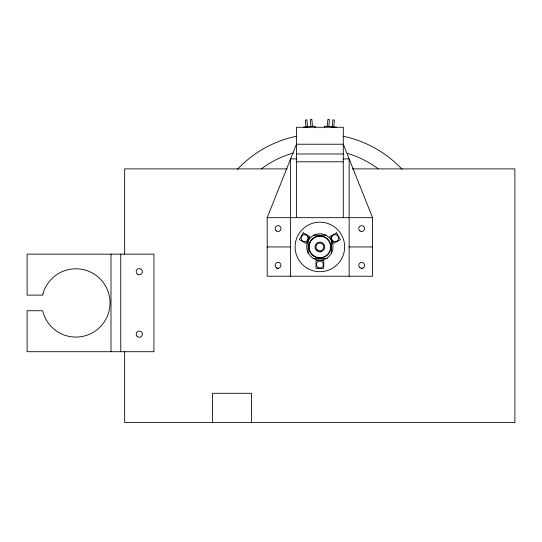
<?xml version="1.0" encoding="UTF-8"?>
<svg xmlns="http://www.w3.org/2000/svg" width="542" height="542" viewBox="0 0 542 542"><rect width="100%" height="100%" fill="white"/><g stroke="black" fill="none" stroke-linecap="round" stroke-linejoin="round"><path stroke-width="0.81" d="M324.529 127.837L324.672 126.218L336.331 127.235M327.26 126.442L327.869 119.443L329.421 119.579L328.811 126.577M332.192 126.875L332.808 119.877L334.36 120.012L333.75 127.011M267.192 217.681L296.46 144.226L343.289 144.226L372.557 217.681L372.557 276.217L267.192 276.217L267.192 217.681L372.557 217.681M303.412 127.235L315.071 126.218L315.214 127.837M296.46 153.982L343.289 153.982M296.46 158.921L290.607 158.921L290.607 276.217M343.289 158.921L349.143 158.921L349.143 276.217M296.46 161.787L343.289 161.787M287.192 168.901L124.66 168.901L124.66 254.3M352.368 168.901L514.9 168.901L514.9 422.557L124.66 422.557L124.66 351.534M313.181 235.242L326.562 235.242M267.192 246.949L290.607 246.949M349.143 246.949L372.557 246.949M313.181 258.656L327.402 258.656M312.49 126.442L311.874 119.443L310.322 119.579L310.932 126.577M307.551 126.875L306.941 119.877L305.383 120.012L306 127.011M343.289 217.681L343.289 127.255L296.46 127.255L296.46 217.681M331.582 236.075L331.582 253.636M308.168 236.915L308.168 253.636M251.522 422.557L251.522 393.289L212.498 393.289L212.498 422.557M120.758 254.151L120.758 351.711M111.002 254.151L111.002 351.711M261.427 168.765A97.56 97.56 0 0 1 293.527 152.986M347.537 153.42A97.56 97.56 0 0 1 378.133 168.765M321.284 251.59A4.878 4.878 0 0 1 319.78 251.827M361.108 268.459A3.022 3.022 0 0 1 362.761 268.405M276.799 268.405A3.022 3.022 0 0 1 278.452 268.459M237.423 169.334A113.17 113.17 0 0 1 296.467 136.205M343.093 136.205A113.17 113.17 0 0 1 402.137 169.334M42.981 293.791L42.649 295.126L27.1 295.126L27.1 254.151L153.928 254.151L153.928 351.711L27.1 351.711L27.1 310.735L42.649 310.735L42.981 312.063A34.146 34.146 0 0 0 95.548 330.844A34.146 34.146 0 0 0 95.548 275.018A34.146 34.146 0 0 0 42.981 293.791M303.235 232.836L299.333 239.598L306.094 243.5L309.997 236.739L303.235 232.836M336.507 232.836L329.753 236.739L333.655 243.5L340.41 239.598L336.507 232.836M323.777 260.607L315.972 260.607L315.972 268.412L323.777 268.412L323.777 260.607M137.499 274.266A3.123 3.123 0 0 0 142.404 271.989A3.123 3.123 0 0 0 137.98 268.879A3.123 3.123 0 0 0 137.499 274.266M137.499 336.704A3.123 3.123 0 0 0 142.404 334.428A3.123 3.123 0 0 0 137.98 331.318A3.123 3.123 0 0 0 137.499 336.704M276.156 230.777A2.927 2.927 0 0 0 280.946 229.11A2.927 2.927 0 0 0 277.104 225.797A2.927 2.927 0 0 0 276.156 230.777M359.766 267.552A2.927 2.927 0 0 0 364.549 265.885A2.927 2.927 0 0 0 360.715 262.572A2.927 2.927 0 0 0 359.766 267.552M276.427 267.755A2.927 2.927 0 0 0 280.986 265.553A2.927 2.927 0 0 0 276.793 262.701A2.927 2.927 0 0 0 276.427 267.755M360.03 230.98A2.927 2.927 0 0 0 364.597 228.771A2.927 2.927 0 0 0 360.403 225.926A2.927 2.927 0 0 0 360.03 230.98M317.178 249.774A3.902 3.902 0 0 0 323.662 247.87A3.902 3.902 0 0 0 318.771 243.202A3.902 3.902 0 0 0 317.178 249.774M316.86 250.783A4.878 4.878 0 0 0 324.699 247.64A4.878 4.878 0 0 0 318.059 242.416A4.878 4.878 0 0 0 316.86 250.783M314.042 255.959A10.732 10.732 0 0 0 330.593 247.491A10.732 10.732 0 0 0 314.983 237.396A10.732 10.732 0 0 0 314.042 255.959M314.313 256.576A11.125 11.125 0 0 0 330.993 246.949A11.125 11.125 0 0 0 314.313 237.315A11.125 11.125 0 0 0 314.313 256.576M333.323 241.21A3.509 3.509 0 0 0 338.594 238.168A3.509 3.509 0 0 0 333.323 235.126A3.509 3.509 0 0 0 333.323 241.21M302.91 241.21A3.509 3.509 0 0 0 308.174 238.168A3.509 3.509 0 0 0 302.91 235.126A3.509 3.509 0 0 0 302.91 241.21M313.29 258.351A13.171 13.171 0 0 0 333.045 246.949A13.171 13.171 0 0 0 313.29 235.54A13.171 13.171 0 0 0 313.29 258.351M307.483 268.405A24.783 24.783 0 0 0 344.651 246.949A24.783 24.783 0 0 0 307.483 225.486A24.783 24.783 0 0 0 307.483 268.405M318.113 267.552A3.509 3.509 0 0 0 323.384 264.51A3.509 3.509 0 0 0 318.113 261.468A3.509 3.509 0 0 0 318.113 267.552"/></g></svg>
